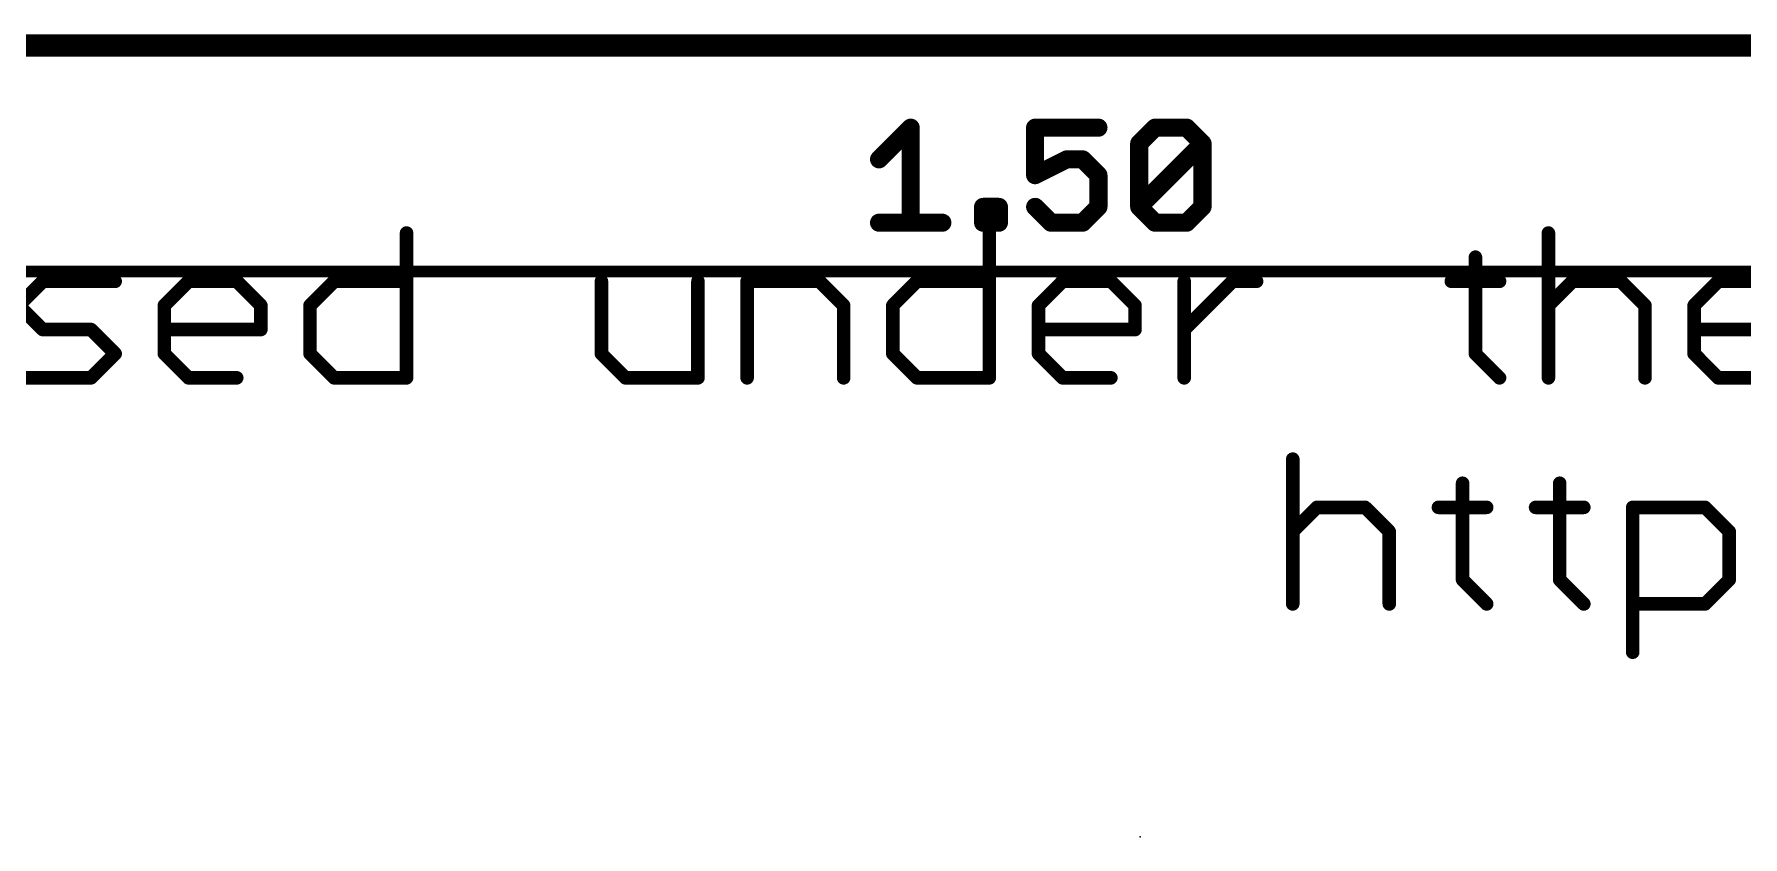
# Model space of a CAD drawing. Extents: x -5 to 107, y -9 to 51.
# Drawn here: x 7.89 to 27.09, y -8.89 to 0.13 of the extents above; entities that cross this region are included whole.
import ezdxf

# ---------------------------------------------------------------- set-up
doc = ezdxf.new("R2010")
doc.units = 0
for name, color, linetype in [('16', 132, 'CONTINUOUS'), ('20', 53, 'CONTINUOUS'), ('23', 53, 'CONTINUOUS'), ('49', 253, 'CONTINUOUS'), ('51', 53, 'CONTINUOUS')]:
    doc.layers.add(name, color=color, linetype=linetype)

msp = doc.modelspace()

# ---------------------------------------------------------------- linework, layer by layer
at = {"layer": '16', "const_width": 0.254}
msp.add_lwpolyline([(0, 0), (38.1, 0)], dxfattribs=at)
at = {"layer": '20', "const_width": 0.2032}
msp.add_lwpolyline([(2.54, 0), (35.56, 0)], dxfattribs=at)
at = {"layer": '23'}
msp.add_point((20.32, -8.89), dxfattribs=at)
at = {"layer": '49'}
for points, const_width in [([(17.3843, -1.2791), (17.7402, -0.9232)], 0.2032), ([(17.7402, -0.9232), (17.7402, -1.9909)], 0.2032), ([(19.8502, -0.9232), (19.1384, -0.9232)], 0.2032), ([(19.1384, -0.9232), (19.1384, -1.457)], 0.2032), ([(20.3078, -1.1011), (20.4857, -0.9232)], 0.2032), ([(20.4857, -0.9232), (20.8416, -0.9232)], 0.2032), ([(20.8416, -0.9232), (21.0196, -1.1011)], 0.2032), ([(20.3078, -1.813), (20.3078, -1.1011)], 0.2032), ([(20.3078, -1.813), (21.0196, -1.1011)], 0.2032), ([(21.0196, -1.1011), (21.0196, -1.813)], 0.2032), ([(19.1384, -1.457), (19.4943, -1.2791)], 0.2032), ([(19.4943, -1.2791), (19.6722, -1.2791)], 0.2032), ([(19.6722, -1.2791), (19.8502, -1.457)], 0.2032), ([(19.8502, -1.457), (19.8502, -1.813)], 0.2032), ([(18.5537, -1.9909), (18.5537, -1.813)], 0.2032), ([(18.5537, -1.813), (18.7316, -1.813)], 0.2032), ([(18.7316, -1.813), (18.7316, -1.9909)], 0.2032), ([(19.3163, -1.9909), (19.1384, -1.813)], 0.2032), ([(19.8502, -1.813), (19.6722, -1.9909)], 0.2032), ([(20.4857, -1.9909), (20.3078, -1.813)], 0.2032), ([(21.0196, -1.813), (20.8416, -1.9909)], 0.2032), ([(17.3843, -1.9909), (18.0961, -1.9909)], 0.2032), ([(18.7316, -1.9909), (18.5537, -1.9909)], 0.2032), ([(19.6722, -1.9909), (19.3163, -1.9909)], 0.2032), ([(20.8416, -1.9909), (20.4857, -1.9909)], 0.2032), ([(0.065, -2.54), (38.035, -2.54)], 0.13)]:
    msp.add_lwpolyline(points, dxfattribs=dict(at, const_width=const_width))
at = {"layer": '49', "const_width": 0.1016}
for points in [[(17.791, -0.9232, 1), (17.6894, -0.9232)], [(17.7761, -0.9591, 1), (17.7043, -0.8873)], [(19.1384, -0.8724, 1), (19.1384, -0.974)], [(19.1892, -0.9232, 1), (19.0876, -0.9232)], [(19.8502, -0.974, 1), (19.8502, -0.8724)], [(20.4857, -0.8724, 1), (20.4857, -0.974)], [(20.5216, -0.9591, 1), (20.4498, -0.8873)], [(20.8775, -0.8873, 1), (20.8057, -0.9591)], [(20.8416, -0.974, 1), (20.8416, -0.8724)], [(20.2718, -1.0652, 1), (20.3437, -1.1371)], [(20.3586, -1.1011, 1), (20.257, -1.1011)], [(21.0704, -1.1011, 1), (20.9688, -1.1011)], [(21.0555, -1.1371, 1), (20.9837, -1.0652)], [(20.9837, -1.1371, 1), (21.0555, -1.0652)], [(17.3484, -1.2432, 1), (17.4202, -1.315)], [(19.4943, -1.2283, 1), (19.4943, -1.3299)], [(19.517, -1.3245, 1), (19.4716, -1.2337)], [(19.7081, -1.2432, 1), (19.6363, -1.315)], [(19.6722, -1.3299, 1), (19.6722, -1.2283)], [(19.1157, -1.4116, 1), (19.1611, -1.5025)], [(19.0876, -1.457, 1), (19.1892, -1.457)], [(19.901, -1.457, 1), (19.7994, -1.457)], [(19.8143, -1.493, 1), (19.8861, -1.4211)], [(18.6045, -1.813, 1), (18.5029, -1.813)], [(18.5537, -1.7622, 1), (18.5537, -1.8638)], [(18.7824, -1.813, 1), (18.6808, -1.813)], [(18.7316, -1.8638, 1), (18.7316, -1.7622)], [(19.1743, -1.777, 1), (19.1025, -1.8489)], [(19.8861, -1.8489, 1), (19.8143, -1.777)], [(20.3437, -1.777, 1), (20.2718, -1.8489)], [(20.2718, -1.777, 1), (20.3437, -1.8489)], [(21.0555, -1.8489, 1), (20.9837, -1.777)], [(17.3843, -1.9401, 1), (17.3843, -2.0417)], [(18.0961, -2.0417, 1), (18.0961, -1.9401)], [(18.5537, -1.9401, 1), (18.5537, -2.0417)], [(18.7316, -2.0417, 1), (18.7316, -1.9401)], [(19.3163, -1.9401, 1), (19.3163, -2.0417)], [(19.2804, -2.0268, 1), (19.3522, -1.955)], [(19.6363, -1.955, 1), (19.7081, -2.0268)], [(19.6722, -2.0417, 1), (19.6722, -1.9401)], [(19.7994, -1.813, 1), (19.901, -1.813)], [(20.257, -1.813, 1), (20.3586, -1.813)], [(20.4857, -1.9401, 1), (20.4857, -2.0417)], [(20.4498, -2.0268, 1), (20.5216, -1.955)], [(20.8057, -1.955, 1), (20.8775, -2.0268)], [(20.8416, -2.0417, 1), (20.8416, -1.9401)], [(20.9688, -1.813, 1), (21.0704, -1.813)], [(17.6894, -1.9909, 1), (17.791, -1.9909)], [(18.5029, -1.9909, 1), (18.6045, -1.9909)], [(18.6808, -1.9909, 1), (18.7824, -1.9909)]]:
    msp.add_lwpolyline(points, format="xyb", dxfattribs=at)
at = {"layer": '51', "const_width": 0.1524}
for points in [[(12.0752, -2.1068), (12.0752, -3.7338)], [(18.6239, -2.1068), (18.6239, -3.7338)], [(24.9064, -2.1068), (24.9064, -3.7338)], [(24.0861, -2.378), (24.0861, -3.4626)], [(7.7163, -2.9203), (7.9874, -2.6491)], [(7.9874, -2.6491), (8.8009, -2.6491)], [(9.3534, -2.9203), (9.6246, -2.6491)], [(9.6246, -2.6491), (10.1669, -2.6491)], [(10.1669, -2.6491), (10.4381, -2.9203)], [(10.9906, -2.9203), (11.2617, -2.6491)], [(11.2617, -2.6491), (12.0752, -2.6491)], [(14.2649, -2.6491), (14.2649, -3.4626)], [(15.3495, -3.7338), (15.3495, -2.6491)], [(15.902, -3.7338), (15.902, -2.6491)], [(15.902, -2.6491), (16.7155, -2.6491)], [(16.7155, -2.6491), (16.9867, -2.9203)], [(17.5392, -2.9203), (17.8104, -2.6491)], [(17.8104, -2.6491), (18.6239, -2.6491)], [(19.1764, -2.9203), (19.4475, -2.6491)], [(19.4475, -2.6491), (19.9899, -2.6491)], [(19.9899, -2.6491), (20.261, -2.9203)], [(20.8135, -3.7338), (20.8135, -2.6491)], [(20.8135, -3.1915), (21.3558, -2.6491)], [(21.3558, -2.6491), (21.627, -2.6491)], [(23.815, -2.6491), (24.3573, -2.6491)], [(24.9064, -2.9203), (25.1776, -2.6491)], [(25.1776, -2.6491), (25.7199, -2.6491)], [(25.7199, -2.6491), (25.9911, -2.9203)], [(26.5436, -2.9203), (26.8147, -2.6491)], [(26.8147, -2.6491), (27.3571, -2.6491)], [(7.9874, -3.1915), (7.7163, -2.9203)], [(9.3534, -3.4626), (9.3534, -2.9203)], [(10.4381, -2.9203), (10.4381, -3.1915)], [(10.9906, -3.4626), (10.9906, -2.9203)], [(16.9867, -2.9203), (16.9867, -3.7338)], [(17.5392, -3.4626), (17.5392, -2.9203)], [(19.1764, -3.4626), (19.1764, -2.9203)], [(20.261, -2.9203), (20.261, -3.1915)], [(25.9911, -2.9203), (25.9911, -3.7338)], [(26.5436, -3.4626), (26.5436, -2.9203)], [(8.5298, -3.1915), (7.9874, -3.1915)], [(8.8009, -3.4626), (8.5298, -3.1915)], [(10.4381, -3.1915), (9.3534, -3.1915)], [(20.261, -3.1915), (19.1764, -3.1915)], [(27.6282, -3.1915), (26.5436, -3.1915)], [(8.5298, -3.7338), (8.8009, -3.4626)], [(9.6246, -3.7338), (9.3534, -3.4626)], [(11.2617, -3.7338), (10.9906, -3.4626)], [(14.2649, -3.4626), (14.5361, -3.7338)], [(17.8104, -3.7338), (17.5392, -3.4626)], [(19.4475, -3.7338), (19.1764, -3.4626)], [(24.0861, -3.4626), (24.3573, -3.7338)], [(26.8147, -3.7338), (26.5436, -3.4626)], [(7.7163, -3.7338), (8.5298, -3.7338)], [(10.1669, -3.7338), (9.6246, -3.7338)], [(12.0752, -3.7338), (11.2617, -3.7338)], [(14.5361, -3.7338), (15.3495, -3.7338)], [(18.6239, -3.7338), (17.8104, -3.7338)], [(19.9899, -3.7338), (19.4475, -3.7338)], [(27.3571, -3.7338), (26.8147, -3.7338)], [(22.0334, -4.6468), (22.0334, -6.2738)], [(23.9417, -4.918), (23.9417, -6.0026)], [(25.0331, -4.918), (25.0331, -6.0026)], [(22.0334, -5.4603), (22.3045, -5.1891)], [(22.3045, -5.1891), (22.8468, -5.1891)], [(22.8468, -5.1891), (23.118, -5.4603)], [(23.6705, -5.1891), (24.2128, -5.1891)], [(24.762, -5.1891), (25.3043, -5.1891)], [(25.8534, -6.8161), (25.8534, -5.1891)], [(25.8534, -5.1891), (26.6669, -5.1891)], [(26.6669, -5.1891), (26.938, -5.4603)], [(23.118, -5.4603), (23.118, -6.2738)], [(26.938, -5.4603), (26.938, -6.0026)], [(23.9417, -6.0026), (24.2128, -6.2738)], [(25.0331, -6.0026), (25.3043, -6.2738)], [(26.938, -6.0026), (26.6669, -6.2738)], [(26.6669, -6.2738), (25.8534, -6.2738)]]:
    msp.add_lwpolyline(points, dxfattribs=at)
at = {"layer": '51', "const_width": 0.0762}
for points in [[(12.1133, -2.1068, 1), (12.0371, -2.1068)], [(18.662, -2.1068, 1), (18.5858, -2.1068)], [(24.9445, -2.1068, 1), (24.8683, -2.1068)], [(24.1242, -2.378, 1), (24.048, -2.378)], [(7.9874, -2.611, 1), (7.9874, -2.6872)], [(8.0144, -2.6761, 1), (7.9605, -2.6222)], [(8.8009, -2.6872, 1), (8.8009, -2.611)], [(9.6246, -2.611, 1), (9.6246, -2.6872)], [(9.6515, -2.6761, 1), (9.5976, -2.6222)], [(10.1939, -2.6222, 1), (10.14, -2.6761)], [(10.1669, -2.6872, 1), (10.1669, -2.611)], [(11.2617, -2.611, 1), (11.2617, -2.6872)], [(11.2887, -2.6761, 1), (11.2348, -2.6222)], [(12.0752, -2.6872, 1), (12.0752, -2.611)], [(14.303, -2.6491, 1), (14.2268, -2.6491)], [(15.3876, -2.6491, 1), (15.3114, -2.6491)], [(15.9401, -2.6491, 1), (15.8639, -2.6491)], [(15.902, -2.611, 1), (15.902, -2.6872)], [(16.7425, -2.6222, 1), (16.6886, -2.6761)], [(16.7155, -2.6872, 1), (16.7155, -2.611)], [(17.8104, -2.611, 1), (17.8104, -2.6872)], [(17.8373, -2.6761, 1), (17.7834, -2.6222)], [(18.6239, -2.6872, 1), (18.6239, -2.611)], [(19.4475, -2.611, 1), (19.4475, -2.6872)], [(19.4745, -2.6761, 1), (19.4206, -2.6222)], [(20.0168, -2.6222, 1), (19.9629, -2.6761)], [(19.9899, -2.6872, 1), (19.9899, -2.611)], [(20.8516, -2.6491, 1), (20.7754, -2.6491)], [(21.3558, -2.611, 1), (21.3558, -2.6872)], [(21.3828, -2.6761, 1), (21.3289, -2.6222)], [(21.627, -2.6872, 1), (21.627, -2.611)], [(23.815, -2.611, 1), (23.815, -2.6872)], [(24.3573, -2.6872, 1), (24.3573, -2.611)], [(25.1776, -2.611, 1), (25.1776, -2.6872)], [(25.2045, -2.6761, 1), (25.1506, -2.6222)], [(25.7468, -2.6222, 1), (25.693, -2.6761)], [(25.7199, -2.6872, 1), (25.7199, -2.611)], [(26.8147, -2.611, 1), (26.8147, -2.6872)], [(26.8417, -2.6761, 1), (26.7878, -2.6222)], [(9.3915, -2.9203, 1), (9.3153, -2.9203)], [(9.3265, -2.8934, 1), (9.3804, -2.9472)], [(10.4762, -2.9203, 1), (10.4, -2.9203)], [(10.4111, -2.9472, 1), (10.465, -2.8934)], [(11.0287, -2.9203, 1), (10.9525, -2.9203)], [(10.9636, -2.8934, 1), (11.0175, -2.9472)], [(17.0248, -2.9203, 1), (16.9486, -2.9203)], [(16.9598, -2.9472, 1), (17.0136, -2.8934)], [(17.5773, -2.9203, 1), (17.5011, -2.9203)], [(17.5123, -2.8934, 1), (17.5661, -2.9472)], [(19.2145, -2.9203, 1), (19.1383, -2.9203)], [(19.1494, -2.8934, 1), (19.2033, -2.9472)], [(20.2991, -2.9203, 1), (20.2229, -2.9203)], [(20.2341, -2.9472, 1), (20.288, -2.8934)], [(24.8795, -2.8934, 1), (24.9333, -2.9472)], [(26.0292, -2.9203, 1), (25.953, -2.9203)], [(25.9641, -2.9472, 1), (26.018, -2.8934)], [(26.5817, -2.9203, 1), (26.5055, -2.9203)], [(26.5166, -2.8934, 1), (26.5705, -2.9472)], [(7.9874, -3.1534, 1), (7.9874, -3.2296)], [(7.9605, -3.2184, 1), (8.0144, -3.1645)], [(8.5567, -3.1645, 1), (8.5028, -3.2184)], [(8.5298, -3.2296, 1), (8.5298, -3.1534)], [(9.3534, -3.1534, 1), (9.3534, -3.2296)], [(10.4, -3.1915, 1), (10.4762, -3.1915)], [(10.4381, -3.2296, 1), (10.4381, -3.1534)], [(19.1764, -3.1534, 1), (19.1764, -3.2296)], [(20.2229, -3.1915, 1), (20.2991, -3.1915)], [(20.261, -3.2296, 1), (20.261, -3.1534)], [(20.7866, -3.1645, 1), (20.8405, -3.2184)], [(26.5436, -3.1534, 1), (26.5436, -3.2296)], [(8.8279, -3.4896, 1), (8.774, -3.4357)], [(8.774, -3.4896, 1), (8.8279, -3.4357)], [(9.3804, -3.4357, 1), (9.3265, -3.4896)], [(9.3153, -3.4626, 1), (9.3915, -3.4626)], [(11.0175, -3.4357, 1), (10.9636, -3.4896)], [(10.9525, -3.4626, 1), (11.0287, -3.4626)], [(14.2918, -3.4357, 1), (14.2379, -3.4896)], [(14.2268, -3.4626, 1), (14.303, -3.4626)], [(17.5661, -3.4357, 1), (17.5123, -3.4896)], [(17.5011, -3.4626, 1), (17.5773, -3.4626)], [(19.2033, -3.4357, 1), (19.1494, -3.4896)], [(19.1383, -3.4626, 1), (19.2145, -3.4626)], [(24.1131, -3.4357, 1), (24.0592, -3.4896)], [(24.048, -3.4626, 1), (24.1242, -3.4626)], [(26.5705, -3.4357, 1), (26.5166, -3.4896)], [(26.5055, -3.4626, 1), (26.5817, -3.4626)], [(8.5028, -3.7069, 1), (8.5567, -3.7607)], [(8.5298, -3.7719, 1), (8.5298, -3.6957)], [(9.6246, -3.6957, 1), (9.6246, -3.7719)], [(9.5976, -3.7607, 1), (9.6515, -3.7069)], [(10.1669, -3.7719, 1), (10.1669, -3.6957)], [(11.2617, -3.6957, 1), (11.2617, -3.7719)], [(11.2348, -3.7607, 1), (11.2887, -3.7069)], [(12.0371, -3.7338, 1), (12.1133, -3.7338)], [(12.0752, -3.7719, 1), (12.0752, -3.6957)], [(14.5361, -3.6957, 1), (14.5361, -3.7719)], [(14.5091, -3.7607, 1), (14.563, -3.7069)], [(15.3114, -3.7338, 1), (15.3876, -3.7338)], [(15.3495, -3.7719, 1), (15.3495, -3.6957)], [(15.8639, -3.7338, 1), (15.9401, -3.7338)], [(16.9486, -3.7338, 1), (17.0248, -3.7338)], [(17.8104, -3.6957, 1), (17.8104, -3.7719)], [(17.7834, -3.7607, 1), (17.8373, -3.7069)], [(18.5858, -3.7338, 1), (18.662, -3.7338)], [(18.6239, -3.7719, 1), (18.6239, -3.6957)], [(19.4475, -3.6957, 1), (19.4475, -3.7719)], [(19.4206, -3.7607, 1), (19.4745, -3.7069)], [(19.9899, -3.7719, 1), (19.9899, -3.6957)], [(20.7754, -3.7338, 1), (20.8516, -3.7338)], [(24.3304, -3.7607, 1), (24.3842, -3.7069)], [(24.8683, -3.7338, 1), (24.9445, -3.7338)], [(25.953, -3.7338, 1), (26.0292, -3.7338)], [(26.8147, -3.6957, 1), (26.8147, -3.7719)], [(26.7878, -3.7607, 1), (26.8417, -3.7069)], [(22.0715, -4.6468, 1), (21.9953, -4.6468)], [(23.9798, -4.918, 1), (23.9036, -4.918)], [(25.0712, -4.918, 1), (24.995, -4.918)], [(22.3045, -5.151, 1), (22.3045, -5.2272)], [(22.3315, -5.2161, 1), (22.2776, -5.1622)], [(22.8738, -5.1622, 1), (22.8199, -5.2161)], [(22.8468, -5.2272, 1), (22.8468, -5.151)], [(23.6705, -5.151, 1), (23.6705, -5.2272)], [(24.2128, -5.2272, 1), (24.2128, -5.151)], [(24.762, -5.151, 1), (24.762, -5.2272)], [(25.3043, -5.2272, 1), (25.3043, -5.151)], [(25.8915, -5.1891, 1), (25.8153, -5.1891)], [(25.8534, -5.151, 1), (25.8534, -5.2272)], [(26.6938, -5.1622, 1), (26.6399, -5.2161)], [(26.6669, -5.2272, 1), (26.6669, -5.151)], [(22.0064, -5.4334, 1), (22.0603, -5.4872)], [(23.1561, -5.4603, 1), (23.0799, -5.4603)], [(23.0911, -5.4872, 1), (23.145, -5.4334)], [(26.9761, -5.4603, 1), (26.8999, -5.4603)], [(26.9111, -5.4872, 1), (26.965, -5.4334)], [(23.9686, -5.9757, 1), (23.9147, -6.0296)], [(25.0601, -5.9757, 1), (25.0062, -6.0296)], [(26.965, -6.0296, 1), (26.9111, -5.9757)], [(23.9036, -6.0026, 1), (23.9798, -6.0026)], [(24.995, -6.0026, 1), (25.0712, -6.0026)], [(26.8999, -6.0026, 1), (26.9761, -6.0026)], [(21.9953, -6.2738, 1), (22.0715, -6.2738)], [(23.0799, -6.2738, 1), (23.1561, -6.2738)], [(24.1859, -6.3007, 1), (24.2398, -6.2469)], [(25.2773, -6.3007, 1), (25.3312, -6.2469)], [(25.8534, -6.2357, 1), (25.8534, -6.3119)], [(26.6399, -6.2469, 1), (26.6938, -6.3007)], [(26.6669, -6.3119, 1), (26.6669, -6.2357)], [(25.8153, -6.8161, 1), (25.8915, -6.8161)]]:
    msp.add_lwpolyline(points, format="xyb", dxfattribs=at)

doc.saveas('drawing.dxf')
